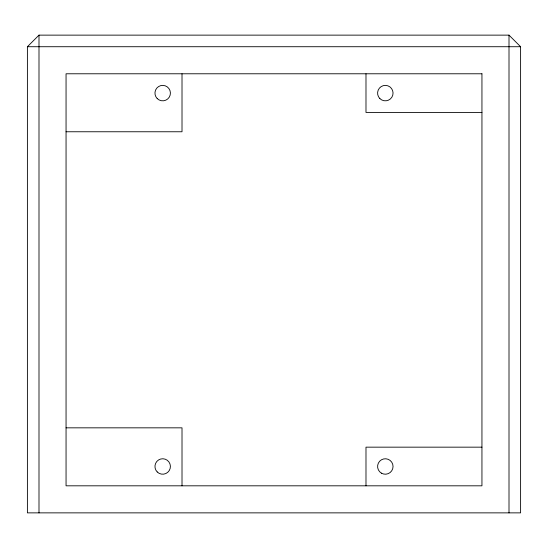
<?xml version="1.0" encoding="UTF-8"?>
<svg xmlns="http://www.w3.org/2000/svg" width="548" height="548" viewBox="0 0 548 548"><rect width="100%" height="100%" fill="white"/><g stroke="black" fill="none" stroke-linecap="round" stroke-linejoin="round"><path stroke-width="0.82" d="M27.4 46.724L38.997 35.134L509.003 35.134L520.6 46.724L520.6 512.866L27.4 512.866L27.4 46.724L520.6 46.724M481.945 112.436L365.989 112.436L365.989 73.781M66.055 131.76L182.011 131.76L182.011 73.781M66.055 427.837L182.011 427.837L182.011 485.816M481.945 447.161L365.989 447.161L365.989 485.816M509.003 35.134L509.003 512.866M38.997 35.134L38.997 512.866M481.945 73.781L66.055 73.781L66.055 485.816L481.945 485.816L481.945 73.781M157.214 98.572A7.734 7.734 0 0 0 170.147 95.112A7.734 7.734 0 0 0 160.68 85.639A7.734 7.734 0 0 0 157.214 98.572M381.456 473.184A7.734 7.734 0 0 0 393.046 466.485A7.734 7.734 0 0 0 381.456 459.793A7.734 7.734 0 0 0 381.456 473.184M157.214 471.951A7.734 7.734 0 0 0 170.147 468.485A7.734 7.734 0 0 0 160.68 459.019A7.734 7.734 0 0 0 157.214 471.951M379.853 98.572A7.734 7.734 0 0 0 392.786 95.112A7.734 7.734 0 0 0 383.319 85.639A7.734 7.734 0 0 0 379.853 98.572"/></g></svg>
